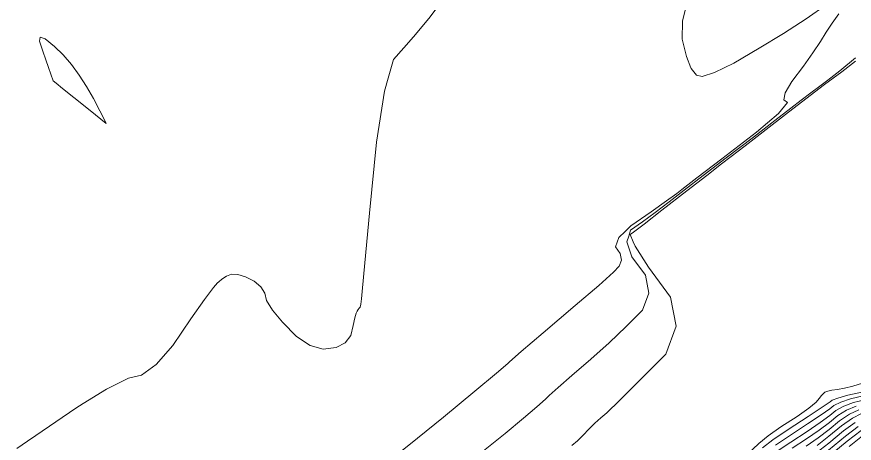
# Model space of a CAD drawing. Header units: inches. Extents: x 1337389 to 1347141, y 407035 to 414577.
# Drawn here: x 1345043 to 1345809, y 413483 to 413873 of the extents above; entities that cross this region are included whole.
import ezdxf

# ---------------------------------------------------------------- set-up
doc = ezdxf.new("R2010")
doc.units = ezdxf.units.IN
doc.header["$MEASUREMENT"] = 0
doc.layers.add('Topo', color=7, linetype='Continuous', lineweight=15, true_color=0x459900)

msp = doc.modelspace()

# ---------------------------------------------------------------- linework, layer by layer
at = {"layer": 'Topo'}
msp.add_line((1345052.563, 413484.975, 740), (1345042.8649, 413478.3431, 740), dxfattribs=at)
for points, elevation in [([(1345659.3559, 413826.487), (1345655.2929, 413836.7389), (1345651.4509, 413852.4221), (1345651.624, 413868.9708), (1345655.8139, 413886.3841), (1345664.02, 413904.662), (1345680.8692, 413928.5139), (1345706.3611, 413957.9381), (1345740.4952, 413992.936), (1345770.806, 414020.3198), (1345797.2941, 414040.091), (1345819.9581, 414052.2479), (1345842.017, 414062.286), (1345863.4691, 414070.204), (1345884.3169, 414076.002), (1345901.049, 414077.3531), (1345913.6671, 414074.2552), (1345922.1708, 414066.7098), (1345931.4939, 414059.3361), (1345941.636, 414052.133), (1345944.5911, 414050.2371)], 745), ([(1345431.5949, 413887.2732), (1345420.81, 413872.834), (1345413.5501, 413864.1709), (1345405.5649, 413854.797), (1345396.853, 413844.709), (1345387.4161, 413833.9089), (1345382.495, 413817.026)], 740), ([(1345783.9931, 413884.707), (1345764.6452, 413871.266), (1345743.9329, 413857.7719), (1345721.857, 413844.226), (1345698.4159, 413830.6268), (1345681.0292, 413822.0091), (1345669.695, 413818.371), (1345664.415, 413819.7139), (1345659.614, 413825.836), (1345659.3559, 413826.487)], 745), ([(1345599.227, 413676.717), (1345604.4439, 413681.8331), (1345623.0481, 413694.8362), (1345637.004, 413704.7159), (1345646.313, 413711.472), (1345650.9739, 413715.1039), (1345664.7009, 413725.665), (1345687.4938, 413743.154), (1345719.3531, 413767.571), (1345739.4439, 413784.695), (1345747.7681, 413794.5262), (1345744.3251, 413797.0651), (1345745.571, 413803.4769), (1345751.5069, 413813.763), (1345762.133, 413827.9231), (1345770.9389, 413840.16), (1345777.9252, 413850.4732), (1345783.0899, 413858.8619), (1345788.607, 413867.2739), (1345794.474, 413875.7081)], 745), ([(1345076.169, 413814.4402), (1345071.9942, 413826.5451), (1345069.547, 413833.5789), (1345066.7409, 413841.595), (1345063.575, 413850.5939), (1345064.2881, 413854.3211), (1345068.8791, 413852.7771), (1345077.3471, 413845.9629), (1345085.3579, 413838.149), (1345092.909, 413829.337), (1345100.0032, 413819.525), (1345106.695, 413809.184), (1345112.9851, 413798.3132), (1345118.874, 413786.9129), (1345122.7979, 413779.3141), (1345124.7569, 413775.5204)], 735), ([(1345809.7469, 413835.4558), (1345795.336, 413823.7669), (1345784.4549, 413815.1998), (1345777.105, 413809.7541), (1345769.0209, 413803.6461), (1345760.203, 413796.877), (1345750.6507, 413789.445), (1345736.05, 413778.181), (1345716.3998, 413763.0839), (1345691.7009, 413744.1541), (1345670.658, 413727.9669), (1345653.2701, 413714.522), (1345639.5378, 413703.8199), (1345626.755, 413694.149), (1345614.9199, 413685.509), (1345604.035, 413677.901), (1345602.441, 413672.546)], 750), ([(1345606.53, 413667.2141), (1345603.627, 413673.9701), (1345606.7929, 413676.1829), (1345616.505, 413683.5822), (1345632.7629, 413696.1681), (1345655.5659, 413713.9409), (1345673.736, 413728.0629), (1345687.2719, 413738.5361), (1345696.175, 413745.359), (1345708.876, 413755.172), (1345725.374, 413767.974), (1345745.6699, 413783.765), (1345764.4071, 413798.15), (1345781.5848, 413811.127), (1345797.2029, 413822.6978), (1345809.9091, 413832.3071)], 755), ([(1345124.7569, 413775.5204), (1345119.8029, 413779.4888), (1345109.902, 413787.4228), (1345095.052, 413799.322), (1345084.7041, 413807.6121), (1345078.8581, 413812.2941), (1345076.169, 413814.4402)], 735), ([(1345382.495, 413817.026), (1345379.0249, 413805.1241), (1345371.6821, 413758.3551), (1345365.3859, 413693.5988), (1345361.0481, 413648.1711), (1345358.669, 413622.0699), (1345358.4499, 413618.562)], 740), ([(1345390.838, 413473.0392), (1345409.3598, 413487.826), (1345433.005, 413507.1241), (1345461.77, 413530.9329), (1345481.418, 413547.2892), (1345491.947, 413556.194), (1345493.3582, 413557.647), (1345504.1011, 413566.9421), (1345524.1768, 413584.0789), (1345553.5848, 413609.0589), (1345574.994, 413627.5401), (1345588.4021, 413639.5229), (1345593.8099, 413645.007), (1345595.9292, 413650.7009), (1345594.7589, 413656.6041), (1345590.2988, 413662.7172), (1345593.527, 413671.1269), (1345599.227, 413676.717)], 745), ([(1345602.441, 413672.546), (1345600.8599, 413667.2339), (1345605.3959, 413653.508), (1345617.641, 413636.7231), (1345620.855, 413620.5128), (1345615.0369, 413604.8791), (1345600.187, 413589.8211), (1345584.4879, 413574.8571), (1345567.942, 413559.9872), (1345550.548, 413545.2131), (1345537.8118, 413534.189), (1345529.7339, 413526.9171), (1345526.315, 413523.3971), (1345518.4451, 413516.422), (1345506.124, 413505.9939), (1345489.351, 413492.112), (1345468.011, 413475.068)], 750), ([(1345550.477, 413481.0559), (1345555.4718, 413485.5551), (1345560.6831, 413490.5991), (1345566.111, 413496.188), (1345571.523, 413501.4371), (1345576.9191, 413506.3456), (1345582.2989, 413510.916), (1345593.9829, 413522.1741), (1345611.971, 413540.1188), (1345636.2629, 413564.751), (1345645.7809, 413590.3249), (1345640.5241, 413616.8411), (1345620.4922, 413644.2989), (1345608.1931, 413663.342), (1345606.53, 413667.2141)], 755), ([(1345358.4499, 413618.562), (1345358.2469, 413615.2948), (1345357.6361, 413610.4549), (1345356.837, 413607.5481), (1345355.849, 413606.575), (1345354.936, 413605.3328), (1345354.097, 413603.823), (1345353.3331, 413602.0451), (1345352.1431, 413597.762), (1345350.527, 413590.9741), (1345348.4859, 413581.682), (1345343.2441, 413574.94), (1345334.8009, 413570.7469), (1345323.158, 413569.104), (1345311.115, 413572.424), (1345298.672, 413580.7079), (1345285.8299, 413593.956), (1345276.7329, 413604.996), (1345271.381, 413613.8291), (1345269.774, 413620.4541), (1345265.996, 413626.253), (1345260.0479, 413631.226), (1345251.9291, 413635.3722), (1345245.0051, 413637.5149), (1345239.2781, 413637.6559), (1345234.7461, 413635.7941), (1345230.4629, 413633.1739), (1345227.543, 413630.7299)], 740), ([(1345227.543, 413630.7299), (1345226.429, 413629.7969), (1345222.642, 413625.6638), (1345214.551, 413614.7291), (1345202.155, 413596.993), (1345185.4541, 413572.4571), (1345170.3811, 413555.239), (1345156.9338, 413545.3401), (1345145.116, 413542.7589), (1345125.052, 413532.7069), (1345103.7381, 413519.513)], 740), ([(1345816.3167, 413538.106), (1345807.4891, 413535.4789), (1345799.8741, 413533.5329), (1345793.4719, 413532.2669), (1345788.2821, 413531.681), (1345784.3961, 413530.904), (1345781.8119, 413529.935), (1345780.532, 413528.7751), (1345778.784, 413526.853), (1345776.5681, 413524.1681), (1345773.8839, 413520.7211), (1345767.1711, 413515.2219), (1345756.4302, 413507.671), (1345741.6609, 413498.067), (1345729.981, 413489.889), (1345721.3901, 413483.1359), (1345715.8879, 413477.808), (1345711.9081, 413473.9309), (1345709.451, 413471.5051), (1345708.517, 413470.529), (1345697.546, 413457.1082), (1345676.5381, 413431.2419), (1345649.9489, 413398.4261)], 760), ([(1345724.746, 413478.9501), (1345734.2279, 413486.1841), (1345748.1501, 413495.771), (1345766.514, 413507.7119), (1345779.3369, 413516.154), (1345786.6189, 413521.0973), (1345788.3609, 413522.5409), (1345793.7508, 413524.5129), (1345802.7919, 413527.0161), (1345815.4822, 413530.0468)], 765), ([(1345103.7381, 413519.513), (1345096.7439, 413515.184), (1345060.19, 413490.1902), (1345052.563, 413484.975)], 740), ([(1345816.843, 413526.419), (1345805.3161, 413523.6653), (1345796.4019, 413520.81), (1345790.1011, 413517.8531), (1345786.411, 413514.7948), (1345778.392, 413509.1402), (1345766.0421, 413500.8901), (1345749.3608, 413490.0441), (1345736.715, 413481.335)], 770), ([(1345818.2039, 413522.7901), (1345807.841, 413520.3151), (1345799.0531, 413517.1072), (1345791.8411, 413513.166), (1345786.203, 413508.4919), (1345777.446, 413502.126), (1345765.5689, 413494.067), (1345750.5721, 413484.3161), (1345739.203, 413476.486)], 775), ([(1345751.784, 413478.5881), (1345765.097, 413487.2449), (1345776.5011, 413495.1122), (1345785.996, 413502.1899), (1345793.5811, 413508.4788), (1345801.704, 413513.4031), (1345810.366, 413516.965)], 780), ([(1345812.8901, 413513.614), (1345804.355, 413509.6998), (1345795.3209, 413503.791), (1345785.788, 413495.8881), (1345775.5562, 413488.098), (1345764.6249, 413480.4221)], 785), ([(1345815.4151, 413510.2639), (1345807.0059, 413505.9969), (1345797.0611, 413499.1039), (1345785.5801, 413489.5861), (1345774.61, 413481.0841)], 790), ([(1345773.6651, 413474.0699), (1345785.3718, 413483.283), (1345798.8009, 413494.4173), (1345809.6561, 413502.293)], 795), ([(1345785.1641, 413476.9809), (1345800.5409, 413489.729), (1345812.307, 413498.5902)], 800), ([(1345784.9559, 413470.6789), (1345802.2809, 413485.042), (1345814.958, 413494.8871)], 805), ([(1345817.6089, 413491.183), (1345804.0209, 413480.3549)], 810)]:
    msp.add_lwpolyline(points, dxfattribs=dict(at, elevation=elevation))

doc.saveas('drawing.dxf')
